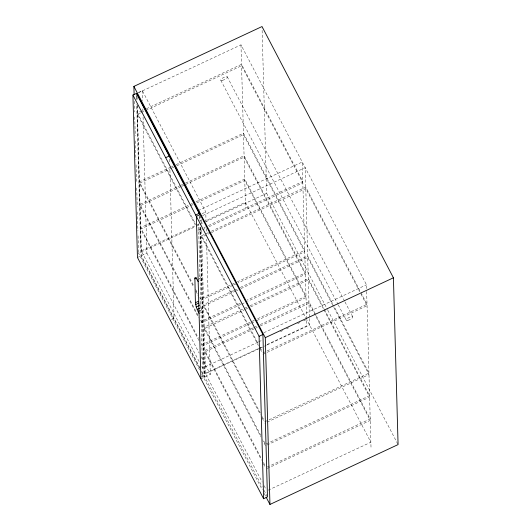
<?xml version="1.0" encoding="UTF-8"?>
<svg xmlns="http://www.w3.org/2000/svg" width="531" height="531" viewBox="0 0 531 531"><rect width="100%" height="100%" fill="white"/><g stroke="black" fill="none" stroke-linecap="round" stroke-linejoin="round"><path stroke-width="0.4" stroke-dasharray="2.65 1.99" d="M138.631 92.401L142.341 90.668L205.776 211.955L206.048 221.898M138.379 92.792L240.981 44.856L366.47 284.795L366.636 290.596M141.916 110.853L137.423 112.95L195.627 224.235M146.41 108.749L241.525 64.317L302.789 181.463L206.181 226.598M140.463 112.984L137.463 114.377L195.667 225.668M141.213 112.632L144.956 110.879M145.706 110.534L241.565 65.751L302.836 182.89L208.464 226.976M170.803 167.119L139.348 181.814L193.722 285.778M171.553 166.767L173.053 166.07M176.046 164.67L243.45 133.181L304.714 250.327L237.311 281.815M171.593 168.201L139.387 183.241L193.762 287.205M172.343 167.849L173.843 167.152M176.836 165.752L243.49 134.608L304.754 251.754L238.1 282.89M180.421 185.478L139.978 204.369L197.797 314.923M181.171 185.127L182.671 184.43M185.664 183.029L244.081 155.742L305.345 272.881L246.928 300.174M181.21 186.56L140.018 205.802L198.607 317.817M181.96 186.208L184.954 184.808M185.704 184.456L244.121 157.169L305.385 274.315L247.718 301.25M192.308 203.499L140.629 227.64L198.448 338.194M196.052 201.753L244.731 179.013L305.995 296.152L255.066 319.947M193.092 204.581L140.669 229.073L199.251 341.088M196.842 202.835L244.771 180.44L306.035 297.586L255.856 321.023M198.149 210.634L302.252 162.001L306.825 325.941L267.086 344.506M202.065 213.688L205.776 211.955M202.603 215.586L305.206 167.657L309.374 316.795M199.098 361.472L141.279 250.917L198.946 223.976M199.696 223.624L202.689 222.224M203.439 221.878L245.382 202.284L306.261 318.693M199.636 370.014L138.545 253.207L195.494 226.604M196.244 226.252L199.238 224.852M199.988 224.5L202.988 223.1M205.982 221.699L266.675 193.344L262.062 28.203M137.456 257.502L146.875 253.101L143.078 117.185M200.937 229.047L198.694 230.096L197.924 228.629M203.931 227.646L205.431 226.943M201.727 230.122L198.733 231.523L197.963 230.056M202.477 229.777L205.47 228.376M208.391 232.598L201.647 235.744L258.318 344.101M211.384 231.197L305.75 187.118L360.503 291.811M210.674 232.976L201.687 237.178L258.358 345.535M211.424 232.631L305.79 188.545L359.779 291.778M197.804 279.425L201.01 277.925L202.026 279.864L198.82 281.364M234.317 283.215L200.612 298.96L199.848 297.493M232.857 285.339L200.652 300.387L199.888 298.92M233.607 284.994L237.35 283.242M171.493 319.529L174.055 318.328L169.867 168.327M233.527 290.616L203.572 304.608L260.243 412.965M234.277 290.265L237.271 288.864M240.271 287.463L307.675 255.975L332.944 304.303M235.817 290.995L203.612 306.042L260.283 414.399M236.567 290.643L238.061 289.946M241.061 288.545L307.714 257.409L368.979 374.547L264.876 423.18M199.337 310.94L201.899 309.746L202.915 311.684L199.709 313.184M240.191 303.32L201.242 321.514L200.479 320.047M240.981 304.402L201.282 322.941L200.519 321.481M241.724 304.051L244.725 302.65M246.888 307.223L204.203 327.169L260.874 435.526M249.889 305.823L308.305 278.536L324.003 308.551M245.435 309.354L204.243 328.596L260.913 436.953M246.178 309.002L247.678 308.305M250.672 306.905L308.345 279.963L323.658 309.248M254.322 320.293L201.893 344.785L201.13 343.325M250.612 323.472L201.933 346.219L201.169 344.752M251.362 323.127L255.106 321.374M253.533 327.7L204.853 350.44L261.524 458.797M254.283 327.348L256.526 326.299M260.27 324.547L308.956 301.807L370.22 418.952L266.117 467.585M254.322 328.775L204.893 351.867L261.564 460.224M255.072 328.43L257.316 327.375M260.309 325.981L308.996 303.234L370.26 420.379L266.157 469.012M263.867 332.731L366.47 284.795M257.966 342.17L202.543 368.056L198.521 223.89M258.716 341.818L262.46 340.066M280.434 331.669L282.678 330.621M286.428 328.875L288.672 327.826M297.659 323.625L299.909 322.576M303.652 320.824L305.896 319.775M204.853 373.578L258.093 348.708M258.843 348.356L261.836 346.955M259.427 348.522L205.504 373.711L201.448 228.715M260.17 348.17L266.164 345.369M266.914 345.024L309.606 325.078L309.394 317.624M201.468 376.844L204.03 375.649L199.842 225.642M200.891 378.789L210.309 374.388L206.539 239.302M262.911 352.889L367.014 304.256L360.888 292.541M262.951 354.316L367.054 305.69L360.164 292.508M264.836 421.753L368.939 373.12L333.329 305.033M268.268 490.153L370.87 442.223L306.646 319.43M199.251 275.662L201.01 277.925M227.208 76.743L344.639 301.276M345.024 302.006L352.697 316.682M220.843 80.36L337.889 304.157M338.274 304.894L346.331 320.306M266.675 193.344L327.381 309.42M327.766 310.15L397.692 443.856M324.388 309.288L369.569 395.681L265.467 444.308L262.785 439.183M324.043 309.985L369.609 397.108L265.507 445.741L262.825 440.617M260.23 347.765L262.148 351.422M260.27 349.192L262.188 352.856M195.634 289.441L197.937 293.829M262.155 416.629L264.073 420.286M195.673 290.869L197.977 295.263M262.195 418.056L264.113 421.72M263.436 462.455L265.354 466.118M263.476 463.888L265.394 467.545M146.875 253.101L199.158 353.075M201.083 356.746L210.309 374.388M201.78 366.596L262.175 482.068M264.086 485.732L265.998 489.39M199.822 367.605L141.306 255.71L137.091 104.872M201.667 371.129L262.108 486.695M264.02 490.352L267.08 496.206M199.762 368.341L140.941 255.876L136.706 104.215M201.68 372.019L204.375 377.163L200.134 225.502M201.939 374.421L262.261 489.755M264.179 493.432L265.719 496.372M201.899 309.746L199.769 303.938M366.655 291.426L371.05 448.735M240.981 44.856L245.561 208.796M206.234 228.529L206.353 232.671M201.196 219.602L201.315 223.743M200.22 215.387L200.386 221.188M200.545 226.956L204.734 376.997M199.862 215.553L200.021 221.354M199.59 216.522L199.702 220.67M169.608 159.207L169.701 162.526M142.341 90.668L142.62 100.611M142.852 108.895L142.939 112.214M136.971 96.808L137.064 100.12M137.204 105.092L141.279 250.917M136.859 96.582L136.952 99.901M136.427 94.266L136.567 99.237M134.303 101.268L134.602 112.008M134.741 116.959L135.272 135.949M135.405 140.907L135.936 159.897M136.075 164.849L136.586 183.016M136.726 187.974L137.25 206.964M137.39 211.915L137.921 230.912M138.06 235.864L138.545 253.207M222.403 80.393A3.684 1.115 -27.6 0 0 227.334 77.008A3.684 1.115 -27.6 0 0 222.343 78.263A3.684 1.115 -27.6 0 0 222.403 80.393M347.891 320.332A3.684 1.115 -27.6 0 0 352.816 316.947A3.684 1.115 -27.6 0 0 347.832 318.202A3.684 1.115 -27.6 0 0 347.891 320.332"/><path stroke-width="0.8" d="M199.065 313.482L196.231 306.951L195.408 302.716L194.877 277.726L195.408 277.461L196.238 278.217L198.182 281.662M134.117 94.664L133.885 86.407L262.015 26.55L393.418 277.793L398.077 444.593L269.947 504.45L266.104 497.102M132.923 95.062L136.766 93.27L262.925 334.497L267.465 496.936L263.622 498.728L137.456 257.502L132.923 95.062L259.082 336.296L263.622 498.728M165.672 157.687L169.515 155.895M195.647 215.002L199.497 213.21M200.2 214.557L196.357 216.356L200.891 378.789M194.738 278.855L196.662 277.952M195.408 302.716L198.614 301.223M195.627 304.522L198.826 303.022M196.231 306.951L199.43 305.451M197.114 309.48L199.676 308.279M198.056 311.544L199.337 310.94M259.082 336.296L262.925 334.497M269.947 504.45L265.288 337.656L393.418 277.793M133.885 86.407L265.288 337.656M136.401 93.436L199.835 214.73"/></g></svg>
